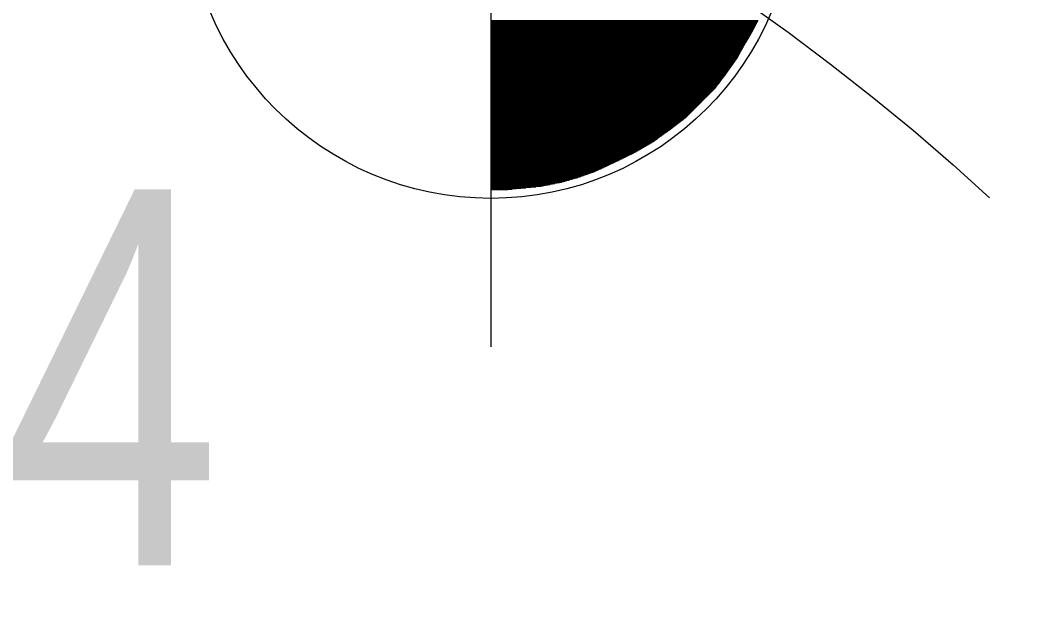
# Model space of a CAD drawing. Header units: millimetres. Extents: x 809 to 8159, y 33 to 4533.
# Drawn here: x 7096.72 to 7136.94, y 1412.03 to 1435.11 of the extents above; entities that cross this region are included whole.
import ezdxf
from ezdxf.enums import TextEntityAlignment as Align

# ---------------------------------------------------------------- set-up
doc = ezdxf.new("R2010")
doc.units = ezdxf.units.MM
doc.linetypes.add('HIDDEN2', pattern=[0.1875, 0.125, -0.0625])
for name, color, linetype, lineweight in [('cevre kotlar', 6, 'Continuous', 0), ('KAPI', 20, 'Continuous', 0), ('kapi_tag_yeni', 2, 'Continuous', 0)]:
    doc.layers.add(name, color=color, linetype=linetype, lineweight=lineweight)
doc.styles.add('kapi_tag', font='arial.ttf', dxfattribs={"width": 0.75})

# ---------------------------------------------------------------- blocks, each defined once
blk = doc.blocks.new('TRHTRRTTHRTHRTH')
at = {"layer": 'KAPI', "linetype": 'HIDDEN2'}
blk.add_arc((35248.92999, -102103.18825), 0.91993, 269.83001, 355.64049, dxfattribs=at)
blk = doc.blocks.new('K_K')
at = {"layer": 'cevre kotlar', "color": 2, "lineweight": 0}
for p, q in [((-0.0088, 0.0012), (-0.0088, -0.7359)), ((-0.0088, -0.2045), (0.4264, -0.2045)), ((-0.0088, -0.2052), (0.426, -0.2052)), ((-0.0088, -0.206), (0.4256, -0.206)), ((-0.0088, -0.2068), (0.4252, -0.2068)), ((-0.0088, -0.2075), (0.4248, -0.2075)), ((-0.0088, -0.2083), (0.4244, -0.2083)), ((-0.0088, -0.2091), (0.424, -0.2091)), ((-0.0088, -0.2098), (0.4236, -0.2098)), ((-0.0088, -0.2106), (0.4232, -0.2106)), ((-0.0088, -0.2114), (0.4227, -0.2114)), ((-0.0088, -0.2121), (0.4223, -0.2121)), ((-0.0088, -0.2129), (0.4219, -0.2129)), ((-0.0088, -0.2137), (0.4215, -0.2137)), ((-0.0088, -0.2144), (0.4211, -0.2144)), ((-0.0088, -0.2152), (0.4207, -0.2152)), ((-0.0088, -0.216), (0.4203, -0.216)), ((-0.0088, -0.2167), (0.4199, -0.2167)), ((-0.0088, -0.2175), (0.4194, -0.2175)), ((-0.0088, -0.2183), (0.419, -0.2183)), ((-0.0088, -0.219), (0.4186, -0.219)), ((-0.0088, -0.2198), (0.4182, -0.2198)), ((-0.0088, -0.2206), (0.4178, -0.2206)), ((-0.0088, -0.2213), (0.4174, -0.2213)), ((-0.0088, -0.2221), (0.417, -0.2221)), ((-0.0088, -0.2229), (0.4166, -0.2229)), ((-0.0088, -0.2236), (0.4161, -0.2236)), ((-0.0088, -0.2244), (0.4157, -0.2244)), ((-0.0088, -0.2252), (0.4153, -0.2252)), ((-0.0088, -0.2259), (0.4149, -0.2259)), ((-0.0088, -0.2267), (0.4145, -0.2267)), ((-0.0088, -0.2275), (0.4141, -0.2275)), ((-0.0088, -0.2282), (0.4136, -0.2282)), ((-0.0088, -0.229), (0.4132, -0.229)), ((-0.0088, -0.2298), (0.4127, -0.2298)), ((-0.0088, -0.2305), (0.4123, -0.2305)), ((-0.0088, -0.2313), (0.4118, -0.2313)), ((-0.0088, -0.2321), (0.4113, -0.2321)), ((-0.0088, -0.2328), (0.4109, -0.2328)), ((-0.0088, -0.2336), (0.4104, -0.2336)), ((-0.0088, -0.2344), (0.41, -0.2344)), ((-0.0088, -0.2351), (0.4095, -0.2351)), ((-0.0088, -0.2359), (0.409, -0.2359)), ((-0.0088, -0.2367), (0.4086, -0.2367)), ((-0.0088, -0.2374), (0.4081, -0.2374)), ((-0.0088, -0.2382), (0.4077, -0.2382)), ((-0.0088, -0.239), (0.4072, -0.239)), ((-0.0088, -0.2398), (0.4067, -0.2398)), ((-0.0088, -0.2405), (0.4063, -0.2405)), ((-0.0088, -0.2413), (0.4058, -0.2413)), ((-0.0088, -0.2421), (0.4054, -0.2421)), ((-0.0088, -0.2428), (0.4049, -0.2428)), ((-0.0088, -0.2436), (0.4044, -0.2436)), ((-0.0088, -0.2444), (0.404, -0.2444)), ((-0.0088, -0.2451), (0.4035, -0.2451)), ((-0.0088, -0.2459), (0.4031, -0.2459)), ((-0.0088, -0.2467), (0.4027, -0.2467)), ((-0.0088, -0.2474), (0.4023, -0.2474)), ((-0.0088, -0.2482), (0.4018, -0.2482)), ((-0.0088, -0.249), (0.4014, -0.249)), ((-0.0088, -0.2497), (0.401, -0.2497)), ((-0.0088, -0.2505), (0.4006, -0.2505)), ((-0.0088, -0.2513), (0.4002, -0.2513)), ((-0.0088, -0.252), (0.3997, -0.252)), ((-0.0088, -0.2528), (0.3993, -0.2528)), ((-0.0088, -0.2536), (0.3989, -0.2536)), ((-0.0088, -0.2543), (0.3985, -0.2543)), ((-0.0088, -0.2551), (0.3981, -0.2551)), ((-0.0088, -0.2559), (0.3976, -0.2559)), ((-0.0088, -0.2566), (0.3972, -0.2566)), ((-0.0088, -0.2574), (0.3968, -0.2574)), ((-0.0088, -0.2582), (0.3964, -0.2582)), ((-0.0088, -0.2589), (0.396, -0.2589)), ((-0.0088, -0.2597), (0.3956, -0.2597)), ((-0.0088, -0.2605), (0.3951, -0.2605)), ((-0.0088, -0.2612), (0.3947, -0.2612)), ((-0.0088, -0.262), (0.3943, -0.262)), ((-0.0088, -0.2628), (0.3939, -0.2628)), ((-0.0088, -0.2635), (0.3935, -0.2635)), ((-0.0088, -0.2643), (0.393, -0.2643)), ((-0.0088, -0.2651), (0.3925, -0.2651)), ((-0.0088, -0.2658), (0.392, -0.2658)), ((-0.0088, -0.2666), (0.3914, -0.2666)), ((-0.0088, -0.2674), (0.3909, -0.2674)), ((-0.0088, -0.2681), (0.3904, -0.2681)), ((-0.0088, -0.2689), (0.3898, -0.2689)), ((-0.0088, -0.2697), (0.3893, -0.2697)), ((-0.0088, -0.2704), (0.3888, -0.2704)), ((-0.0088, -0.2712), (0.3882, -0.2712)), ((-0.0088, -0.272), (0.3877, -0.272)), ((-0.0088, -0.2727), (0.3872, -0.2727)), ((-0.0088, -0.2735), (0.3866, -0.2735)), ((-0.0088, -0.2743), (0.3861, -0.2743)), ((-0.0088, -0.275), (0.3856, -0.275)), ((-0.0088, -0.2758), (0.385, -0.2758)), ((-0.0088, -0.2766), (0.3845, -0.2766)), ((-0.0088, -0.2774), (0.384, -0.2774)), ((-0.0088, -0.2781), (0.3835, -0.2781)), ((-0.0088, -0.2789), (0.3829, -0.2789)), ((-0.0088, -0.2797), (0.3824, -0.2797)), ((-0.0088, -0.2804), (0.3819, -0.2804)), ((-0.0088, -0.2812), (0.3813, -0.2812)), ((-0.0088, -0.282), (0.3808, -0.282)), ((-0.0088, -0.2827), (0.3803, -0.2827)), ((-0.0088, -0.2835), (0.3797, -0.2835)), ((-0.0088, -0.2843), (0.3792, -0.2843)), ((-0.0088, -0.285), (0.3787, -0.285)), ((-0.0088, -0.2858), (0.3781, -0.2858)), ((-0.0088, -0.2866), (0.3776, -0.2866)), ((-0.0088, -0.2873), (0.377, -0.2873)), ((-0.0088, -0.2881), (0.3765, -0.2881)), ((-0.0088, -0.2889), (0.3759, -0.2889)), ((-0.0088, -0.2896), (0.3753, -0.2896)), ((-0.0088, -0.2904), (0.3747, -0.2904)), ((-0.0088, -0.2912), (0.3742, -0.2912)), ((-0.0088, -0.2919), (0.3736, -0.2919)), ((-0.0088, -0.2927), (0.373, -0.2927)), ((-0.0088, -0.2935), (0.3724, -0.2935)), ((-0.0088, -0.2942), (0.3719, -0.2942)), ((-0.0088, -0.295), (0.3713, -0.295)), ((-0.0088, -0.2958), (0.3707, -0.2958)), ((-0.0088, -0.2965), (0.3701, -0.2965)), ((-0.0088, -0.2973), (0.3696, -0.2973)), ((-0.0088, -0.2981), (0.369, -0.2981)), ((-0.0088, -0.2988), (0.3684, -0.2988)), ((-0.0088, -0.2996), (0.3678, -0.2996)), ((-0.0088, -0.3004), (0.3673, -0.3004)), ((-0.0088, -0.3011), (0.3667, -0.3011)), ((-0.0088, -0.3019), (0.3661, -0.3019)), ((-0.0088, -0.3027), (0.3655, -0.3027)), ((-0.0088, -0.3034), (0.3649, -0.3034)), ((-0.0088, -0.3042), (0.3644, -0.3042)), ((-0.0088, -0.305), (0.3638, -0.305)), ((-0.0088, -0.3057), (0.3632, -0.3057)), ((-0.0088, -0.3065), (0.3626, -0.3065)), ((-0.0088, -0.3073), (0.3621, -0.3073)), ((-0.0088, -0.308), (0.3615, -0.308)), ((-0.0088, -0.3088), (0.3609, -0.3088)), ((-0.0088, -0.3096), (0.3603, -0.3096)), ((-0.0088, -0.3103), (0.3598, -0.3103)), ((-0.0088, -0.3111), (0.3592, -0.3111)), ((-0.0088, -0.3119), (0.3586, -0.3119)), ((-0.0088, -0.3126), (0.358, -0.3126)), ((-0.0088, -0.3134), (0.3575, -0.3134)), ((-0.0088, -0.3142), (0.3569, -0.3142)), ((-0.0088, -0.315), (0.3561, -0.315)), ((-0.0088, -0.3157), (0.3553, -0.3157)), ((-0.0088, -0.3165), (0.3546, -0.3165)), ((-0.0088, -0.3173), (0.3538, -0.3173)), ((-0.0088, -0.318), (0.353, -0.318)), ((-0.0088, -0.3188), (0.3523, -0.3188)), ((-0.0088, -0.3196), (0.3515, -0.3196)), ((-0.0088, -0.3203), (0.3507, -0.3203)), ((-0.0088, -0.3211), (0.35, -0.3211)), ((-0.0088, -0.3219), (0.3492, -0.3219)), ((-0.0088, -0.3226), (0.3484, -0.3226)), ((-0.0088, -0.3234), (0.3477, -0.3234)), ((-0.0088, -0.3242), (0.3469, -0.3242)), ((-0.0088, -0.3249), (0.3461, -0.3249)), ((-0.0088, -0.3257), (0.3454, -0.3257)), ((-0.0088, -0.3265), (0.3446, -0.3265)), ((-0.0088, -0.3272), (0.3438, -0.3272)), ((-0.0088, -0.328), (0.3431, -0.328)), ((-0.0088, -0.3288), (0.3423, -0.3288)), ((-0.0088, -0.3295), (0.3415, -0.3295)), ((-0.0088, -0.3303), (0.3408, -0.3303)), ((-0.0088, -0.3311), (0.34, -0.3311)), ((-0.0088, -0.3318), (0.3392, -0.3318)), ((-0.0088, -0.3326), (0.3385, -0.3326)), ((-0.0088, -0.3334), (0.3377, -0.3334)), ((-0.0088, -0.3341), (0.3369, -0.3341)), ((-0.0088, -0.3349), (0.3362, -0.3349)), ((-0.0088, -0.3357), (0.3354, -0.3357)), ((-0.0088, -0.3364), (0.3346, -0.3364)), ((-0.0088, -0.3372), (0.3339, -0.3372)), ((-0.0088, -0.338), (0.3331, -0.338)), ((-0.0088, -0.3387), (0.3323, -0.3387)), ((-0.0088, -0.3395), (0.3316, -0.3395)), ((-0.0088, -0.3403), (0.3308, -0.3403)), ((-0.0088, -0.341), (0.33, -0.341)), ((-0.0088, -0.3418), (0.3293, -0.3418)), ((-0.0088, -0.3426), (0.3285, -0.3426)), ((-0.0088, -0.3433), (0.3277, -0.3433)), ((-0.0088, -0.3441), (0.327, -0.3441)), ((-0.0088, -0.3449), (0.3262, -0.3449)), ((-0.0088, -0.3456), (0.3254, -0.3456)), ((-0.0088, -0.3464), (0.3247, -0.3464)), ((-0.0088, -0.3472), (0.3239, -0.3472)), ((-0.0088, -0.3479), (0.3231, -0.3479)), ((-0.0088, -0.3487), (0.3223, -0.3487)), ((-0.0088, -0.3495), (0.3216, -0.3495)), ((-0.0088, -0.3502), (0.3208, -0.3502)), ((-0.0088, -0.351), (0.32, -0.351)), ((-0.0088, -0.3518), (0.3193, -0.3518)), ((-0.0088, -0.3525), (0.3185, -0.3525)), ((-0.0088, -0.3533), (0.3177, -0.3533)), ((-0.0088, -0.3541), (0.317, -0.3541)), ((-0.0088, -0.3549), (0.3162, -0.3549)), ((-0.0088, -0.3556), (0.3154, -0.3556)), ((-0.0088, -0.3564), (0.3147, -0.3564)), ((-0.0088, -0.3572), (0.3139, -0.3572)), ((-0.0088, -0.3579), (0.3131, -0.3579)), ((-0.0088, -0.3587), (0.3124, -0.3587)), ((-0.0088, -0.3595), (0.3116, -0.3595)), ((-0.0088, -0.3602), (0.3108, -0.3602)), ((-0.0088, -0.361), (0.3101, -0.361)), ((-0.0088, -0.3618), (0.3093, -0.3618)), ((-0.0088, -0.3625), (0.3085, -0.3625)), ((-0.0088, -0.3633), (0.3075, -0.3633)), ((-0.0088, -0.3641), (0.3065, -0.3641)), ((-0.0088, -0.3648), (0.3055, -0.3648)), ((-0.0088, -0.3656), (0.3045, -0.3656)), ((-0.0088, -0.3664), (0.3035, -0.3664)), ((-0.0088, -0.3671), (0.3025, -0.3671)), ((-0.0088, -0.3679), (0.3015, -0.3679)), ((-0.0088, -0.3687), (0.3005, -0.3687)), ((-0.0088, -0.3694), (0.2995, -0.3694)), ((-0.0088, -0.3702), (0.2985, -0.3702)), ((-0.0088, -0.371), (0.2975, -0.371)), ((-0.0088, -0.3717), (0.2965, -0.3717)), ((-0.0088, -0.3725), (0.2955, -0.3725)), ((-0.0088, -0.3733), (0.2945, -0.3733)), ((-0.0088, -0.374), (0.2935, -0.374)), ((-0.0088, -0.3748), (0.2926, -0.3748)), ((-0.0088, -0.3756), (0.2916, -0.3756)), ((-0.0088, -0.3763), (0.2906, -0.3763)), ((-0.0088, -0.3771), (0.2896, -0.3771)), ((-0.0088, -0.3779), (0.2886, -0.3779)), ((-0.0088, -0.3786), (0.2876, -0.3786)), ((-0.0088, -0.3794), (0.2866, -0.3794)), ((-0.0088, -0.3802), (0.2855, -0.3802)), ((-0.0088, -0.3809), (0.2845, -0.3809)), ((-0.0088, -0.3817), (0.2834, -0.3817)), ((-0.0088, -0.3825), (0.2823, -0.3825)), ((-0.0088, -0.3832), (0.2813, -0.3832)), ((-0.0088, -0.384), (0.2802, -0.384)), ((-0.0088, -0.3848), (0.2792, -0.3848)), ((-0.0088, -0.3855), (0.2781, -0.3855)), ((-0.0088, -0.3863), (0.277, -0.3863)), ((-0.0088, -0.3871), (0.276, -0.3871)), ((-0.0088, -0.3878), (0.2749, -0.3878)), ((-0.0088, -0.3886), (0.2738, -0.3886)), ((-0.0088, -0.3894), (0.2728, -0.3894)), ((-0.0088, -0.3901), (0.2717, -0.3901)), ((-0.0088, -0.3909), (0.2707, -0.3909)), ((-0.0088, -0.3917), (0.2696, -0.3917)), ((-0.0088, -0.3925), (0.2685, -0.3925)), ((-0.0088, -0.3932), (0.2675, -0.3932)), ((-0.0088, -0.394), (0.2664, -0.394)), ((-0.0088, -0.3948), (0.2653, -0.3948)), ((-0.0088, -0.3955), (0.2643, -0.3955)), ((-0.0088, -0.3963), (0.2632, -0.3963)), ((-0.0088, -0.3971), (0.2622, -0.3971)), ((-0.0088, -0.3978), (0.2611, -0.3978)), ((-0.0088, -0.3986), (0.26, -0.3986)), ((-0.0088, -0.3994), (0.259, -0.3994)), ((-0.0088, -0.4001), (0.2579, -0.4001)), ((-0.0088, -0.4009), (0.2568, -0.4009)), ((-0.0088, -0.4017), (0.2558, -0.4017)), ((-0.0088, -0.4024), (0.2546, -0.4024)), ((-0.0088, -0.4032), (0.2533, -0.4032)), ((-0.0088, -0.404), (0.252, -0.404)), ((-0.0088, -0.4047), (0.2506, -0.4047)), ((-0.0088, -0.4055), (0.2493, -0.4055)), ((-0.0088, -0.4063), (0.248, -0.4063)), ((-0.0088, -0.407), (0.2467, -0.407)), ((-0.0088, -0.4078), (0.2453, -0.4078)), ((-0.0088, -0.4086), (0.244, -0.4086)), ((-0.0088, -0.4093), (0.2427, -0.4093)), ((-0.0088, -0.4101), (0.2414, -0.4101)), ((-0.0088, -0.4109), (0.24, -0.4109)), ((-0.0088, -0.4116), (0.2387, -0.4116)), ((-0.0088, -0.4124), (0.2374, -0.4124)), ((-0.0088, -0.4132), (0.2361, -0.4132)), ((-0.0088, -0.4139), (0.2347, -0.4139)), ((-0.0088, -0.4147), (0.2334, -0.4147)), ((-0.0088, -0.4155), (0.2321, -0.4155)), ((-0.0088, -0.4162), (0.2308, -0.4162)), ((-0.0088, -0.417), (0.2294, -0.417)), ((-0.0088, -0.4178), (0.2281, -0.4178)), ((-0.0088, -0.4185), (0.2268, -0.4185)), ((-0.0088, -0.4193), (0.2254, -0.4193)), ((-0.0088, -0.4201), (0.2241, -0.4201)), ((-0.0088, -0.4208), (0.2228, -0.4208)), ((-0.0088, -0.4216), (0.2213, -0.4216)), ((-0.0088, -0.4224), (0.2197, -0.4224)), ((-0.0088, -0.4231), (0.2181, -0.4231)), ((-0.0088, -0.4239), (0.2164, -0.4239)), ((-0.0088, -0.4247), (0.2148, -0.4247)), ((-0.0088, -0.4254), (0.2132, -0.4254)), ((-0.0088, -0.4262), (0.2116, -0.4262)), ((-0.0088, -0.427), (0.21, -0.427)), ((-0.0088, -0.4277), (0.2084, -0.4277)), ((-0.0088, -0.4285), (0.2068, -0.4285)), ((-0.0088, -0.4293), (0.2052, -0.4293)), ((-0.0088, -0.4301), (0.2036, -0.4301)), ((-0.0088, -0.4308), (0.2019, -0.4308)), ((-0.0088, -0.4316), (0.2003, -0.4316)), ((-0.0088, -0.4324), (0.1987, -0.4324)), ((-0.0088, -0.4331), (0.1971, -0.4331)), ((-0.0088, -0.4339), (0.1955, -0.4339)), ((-0.0088, -0.4347), (0.1939, -0.4347)), ((-0.0088, -0.4354), (0.1923, -0.4354)), ((-0.0088, -0.4362), (0.1907, -0.4362)), ((-0.0088, -0.437), (0.189, -0.437)), ((-0.0088, -0.4377), (0.1874, -0.4377)), ((-0.0088, -0.4385), (0.1858, -0.4385)), ((-0.0088, -0.4393), (0.1842, -0.4393)), ((-0.0088, -0.44), (0.1825, -0.44)), ((-0.0088, -0.4408), (0.1809, -0.4408)), ((-0.0088, -0.4416), (0.1792, -0.4416)), ((-0.0088, -0.4423), (0.1776, -0.4423)), ((-0.0088, -0.4431), (0.176, -0.4431)), ((-0.0088, -0.4439), (0.1743, -0.4439)), ((-0.0088, -0.4446), (0.1727, -0.4446)), ((-0.0088, -0.4454), (0.171, -0.4454)), ((-0.0088, -0.4462), (0.1694, -0.4462)), ((-0.0088, -0.4469), (0.1677, -0.4469)), ((-0.0088, -0.4477), (0.1661, -0.4477)), ((-0.0088, -0.4485), (0.1644, -0.4485)), ((-0.0088, -0.4492), (0.1628, -0.4492)), ((-0.0088, -0.45), (0.1612, -0.45)), ((-0.0088, -0.4508), (0.1593, -0.4508)), ((-0.0088, -0.4515), (0.1571, -0.4515)), ((-0.0088, -0.4523), (0.155, -0.4523)), ((-0.0088, -0.4531), (0.1528, -0.4531)), ((-0.0088, -0.4538), (0.1507, -0.4538)), ((-0.0088, -0.4546), (0.1485, -0.4546)), ((-0.0088, -0.4554), (0.1464, -0.4554)), ((-0.0088, -0.4561), (0.1442, -0.4561)), ((-0.0088, -0.4569), (0.1421, -0.4569)), ((-0.0088, -0.4577), (0.1399, -0.4577)), ((-0.0088, -0.4584), (0.1378, -0.4584)), ((-0.0088, -0.4592), (0.1355, -0.4592)), ((-0.0088, -0.46), (0.1329, -0.46)), ((-0.0088, -0.4607), (0.1303, -0.4607)), ((-0.0088, -0.4615), (0.1277, -0.4615)), ((-0.0088, -0.4623), (0.1251, -0.4623)), ((-0.0088, -0.463), (0.1225, -0.463)), ((-0.0088, -0.4638), (0.1199, -0.4638)), ((-0.0088, -0.4646), (0.1173, -0.4646)), ((-0.0088, -0.4653), (0.1147, -0.4653)), ((-0.0088, -0.4661), (0.1121, -0.4661)), ((-0.0088, -0.4669), (0.1095, -0.4669)), ((-0.0088, -0.4677), (0.1068, -0.4677)), ((-0.0088, -0.4684), (0.103, -0.4684)), ((-0.0088, -0.4692), (0.0992, -0.4692)), ((-0.0088, -0.47), (0.0954, -0.47)), ((-0.0088, -0.4707), (0.0915, -0.4707)), ((-0.0088, -0.4715), (0.0877, -0.4715)), ((-0.0088, -0.4723), (0.0838, -0.4723)), ((-0.0088, -0.473), (0.08, -0.473)), ((-0.0088, -0.4738), (0.0762, -0.4738)), ((-0.0088, -0.4746), (0.0723, -0.4746)), ((-0.0088, -0.4753), (0.0643, -0.4753)), ((-0.0088, -0.4761), (0.0563, -0.4761)), ((-0.0088, -0.4769), (0.0482, -0.4769)), ((-0.0088, -0.4776), (0.0401, -0.4776)), ((-0.0088, -0.4784), (0.0326, -0.4784)), ((-0.0088, -0.4792), (0.0257, -0.4792)), ((-0.0073, -0.4799), (0.0188, -0.4799))]:
    blk.add_line(p, q, dxfattribs=at)
blk.add_circle((-0.0088, 0.0012), 0.4954, dxfattribs=at)
blk = doc.blocks.new('kapi_tag_yeni')
at = {"layer": 'kapi_tag_yeni', "style": 'kapi_tag', "width": 0.75}
for tag, p in [('KAPI_ENI', (-0.55297, 0.04695)), ('KAPI_BOYU', (-0.55297, -0.19401))]:
    blk.add_attdef(tag, p, '', height=0.15, dxfattribs=at)
blk.add_attdef('KAPI_TAG_02', text='', height=0.15, dxfattribs=at).set_placement((-0.83038, 0), align=Align.MIDDLE_CENTER)

msp = doc.modelspace()

# ---------------------------------------------------------------- block references
at = {"layer": 'cevre kotlar', "xscale": 24.49999999999999, "yscale": 24.49999999999999, "zscale": 24.49999999999999, "rotation": 0.009778997462988104}
msp.add_blockref('K_K', (7115.703, 1440.114), dxfattribs=at)
at = {"layer": 'KAPI', "xscale": -100, "yscale": 100, "zscale": 100, "rotation": 180}
msp.add_blockref('TRHTRRTTHRTHRTH', (-3517819.94, -10208958.462), dxfattribs=at)
at = {"layer": 'kapi_tag_yeni'}
ref = msp.add_blockref('kapi_tag_yeni', (7133.754, 1408.769), dxfattribs=dict(at, xscale=-100, yscale=100, zscale=100, rotation=180))
ref.add_attrib('KAPI_BOYU', '104', (7078.495, 1413.364), dxfattribs={"height": 15, "rotation": 360, "style": 'kapi_tag', "width": 0.75})

doc.saveas('drawing.dxf')
